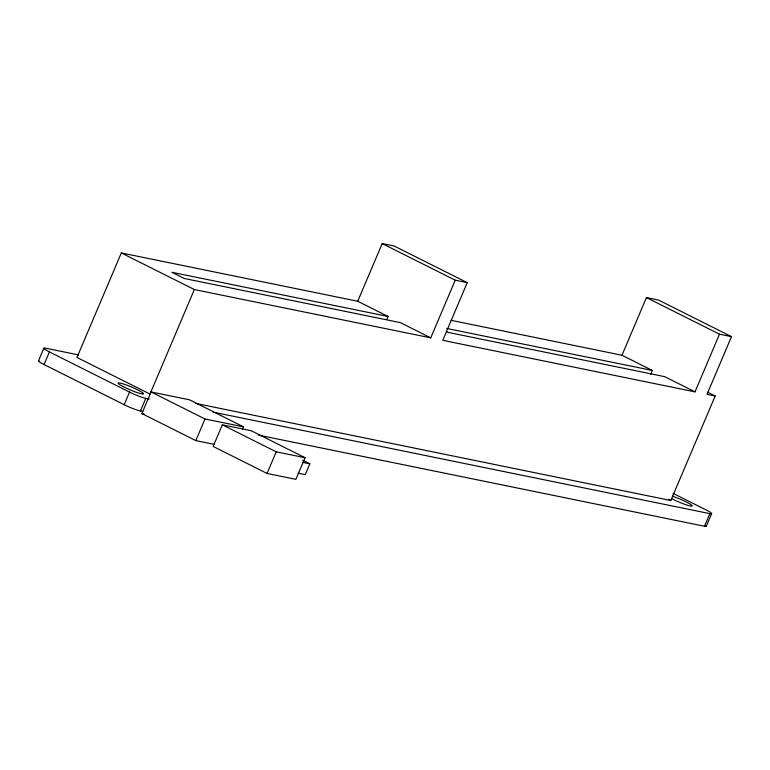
<?xml version="1.0" encoding="UTF-8"?>
<svg xmlns="http://www.w3.org/2000/svg" width="770" height="770" viewBox="0 0 770 770"><rect width="100%" height="100%" fill="white"/><g stroke="black" fill="none" stroke-linecap="round" stroke-linejoin="round"><path stroke-width="1.16" d="M38.5 360.832L43.852 348.213M142.787 411.469L140.429 410.988A12.811 1.453 23 0 1 124.172 404.693L44.044 364.537L49.405 351.919L47.028 350.668A12.811 1.453 23 0 1 45.632 348.184L78.607 354.922M386.8 319.463L388.07 316.46L357.723 301.253L121.323 252.945L76.962 357.463L149.996 394.067L194.358 289.549L430.748 337.857L455.234 280.184L467.246 282.638L442.76 340.311L695.012 391.853L719.488 334.19L731.5 336.644L707.024 394.307L715.186 395.982L670.824 500.5L195.946 403.461M124.172 404.693L129.524 392.084L49.405 351.919M140.429 410.988L145.79 398.379L149.322 399.101M214.445 444.415L195.811 440.604L141.882 413.577L151.064 391.949L189.507 399.803L243.426 426.83L242.512 428.996M195.811 440.604L204.993 418.976L243.426 426.83M222.328 424.809L213.126 446.427L267.055 473.454L295.882 479.344L305.055 457.726L251.136 430.69L222.328 424.809L276.228 451.826L305.055 457.726M267.055 473.454L276.228 451.826M357.723 301.253L382.199 243.58L394.211 246.034L467.246 282.638M302.649 460.21L309.838 463.819L305.247 474.628L298.202 473.194M451.066 320.32L621.977 355.249L646.453 297.586L658.466 300.04L731.5 336.644M650.631 374.47L652.334 370.466L621.977 355.249M258.191 435.06L704.502 526.256L709.853 513.648A12.811 1.453 23 0 0 708.467 511.155L672.97 493.3M706.283 526.228L711.634 513.609M388.07 316.46L171.864 272.282L184.184 278.461L400.4 322.64L430.748 337.857M446.696 328.444L652.334 370.466M212.905 412.094L709.853 513.648M141.882 413.577L144.211 414.048M302.793 462.375L309.838 463.819M646.453 297.586L719.488 334.19M707.668 392.209L715.186 395.982M695.012 391.853L664.654 376.646L448.448 332.457L446.388 331.427M382.199 243.58L455.234 280.184M668.678 499.422L670.824 500.5M121.323 252.945L194.358 289.549M151.064 391.949L204.993 418.976M44.044 364.537L41.667 363.286A12.811 1.453 23 0 1 39.01 360.639M672.46 496.226A13.793 1.559 23 0 1 689.381 503.638A13.793 1.559 23 0 1 688.457 505.524A13.793 1.559 23 0 1 671.363 498.469M145.79 398.379A12.811 1.453 23 0 1 129.524 392.084M705.984 525.689A12.811 1.453 23 0 1 704.502 526.256M122.863 386.444A13.793 1.559 23 0 0 143.393 393.971A13.793 1.559 23 0 0 126.261 384.962A13.793 1.559 23 0 0 122.863 386.444"/></g></svg>
